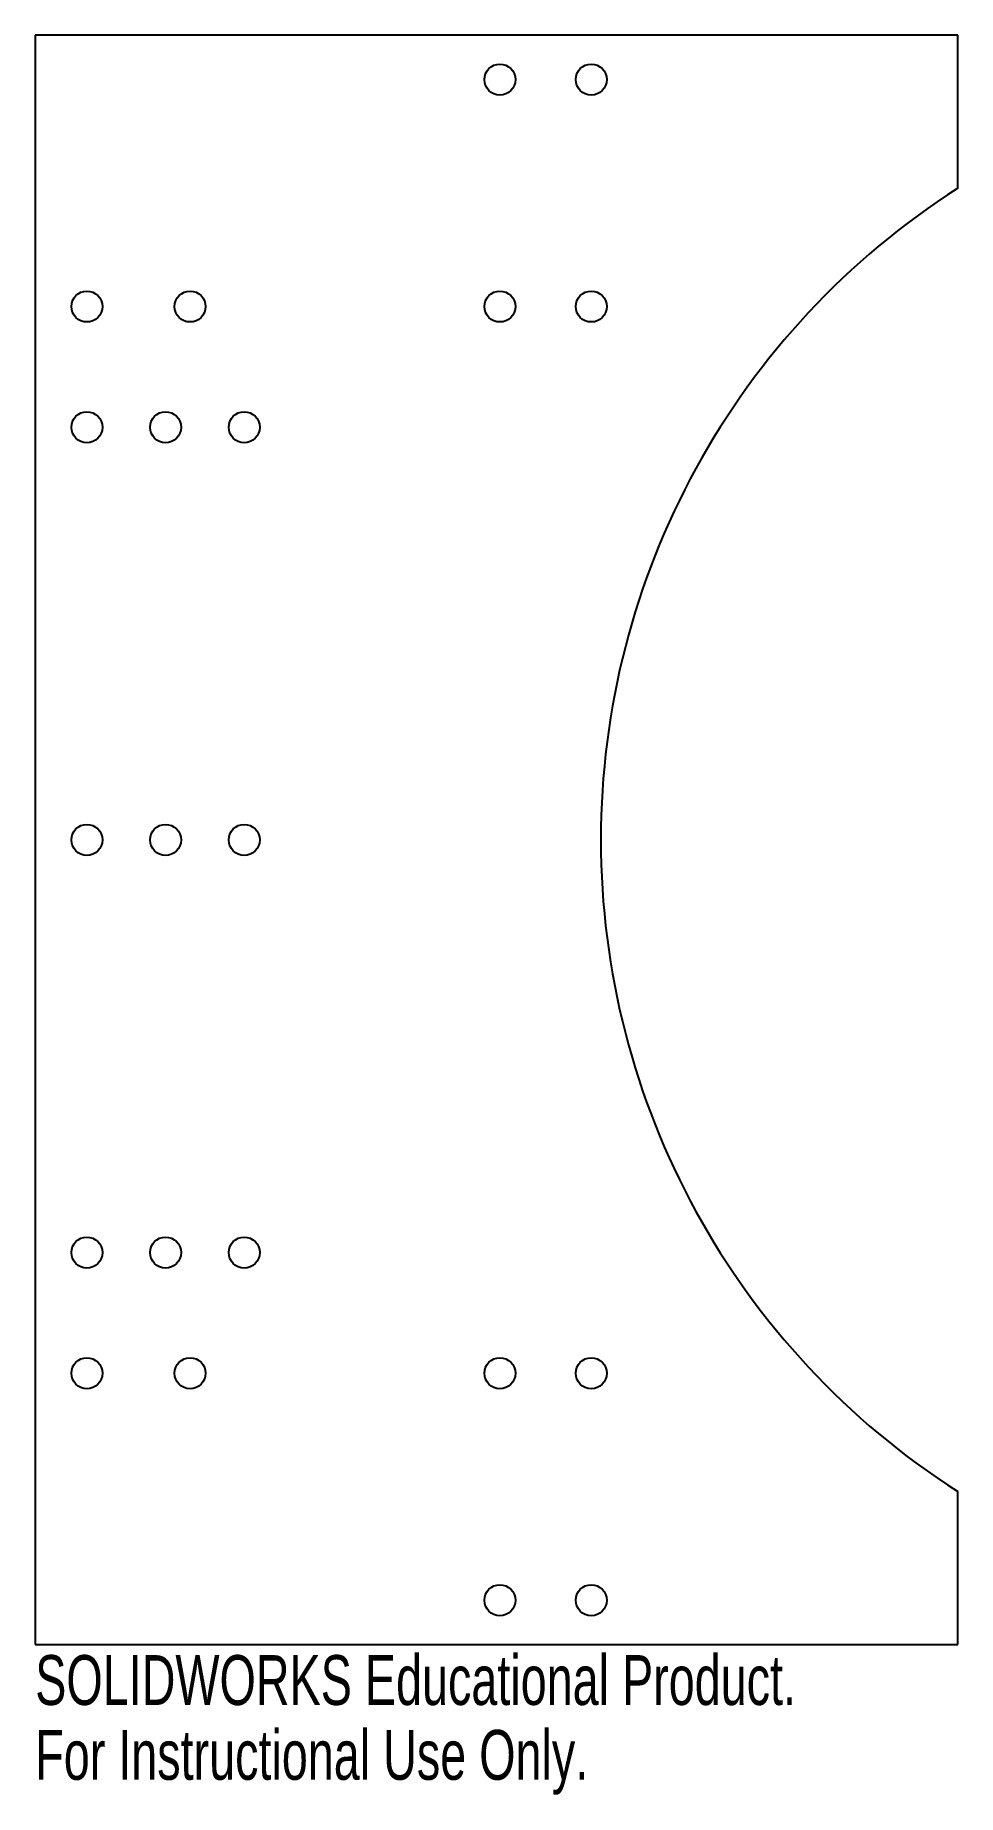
# Model space of a CAD drawing. Header units: millimetres. Extents: x 0 to 89, y -15 to 156.
import ezdxf

# ---------------------------------------------------------------- set-up
doc = ezdxf.new("R2010")
doc.units = ezdxf.units.MM
doc.styles.add('SLDTEXTSTYLE0', font='TXT', dxfattribs={"width": 0.7})

msp = doc.modelspace()

# ---------------------------------------------------------------- linework, layer by layer
at = {"color": 7, "linetype": 'Continuous', "lineweight": 25}
for p, q in [((89.35, 156), (0, 156)), ((0, 156), (0, 0)), ((89.35, 141.17), (89.35, 156)), ((89.35, 0), (89.35, 14.83)), ((0, 0), (89.35, 0))]:
    msp.add_line(p, q, dxfattribs=at)
for centre in [(45, 151.7), (53.85, 151.7), (5, 129.7), (15, 129.7), (45, 129.7), (53.85, 129.7), (5, 118), (12.62, 118), (20.24, 118), (5, 78), (12.62, 78), (20.24, 78), (5, 38), (12.62, 38), (20.24, 38), (5, 26.3), (15, 26.3), (45, 26.3), (53.85, 26.3), (45, 4.3), (53.85, 4.3)]:
    msp.add_circle(centre, 1.5, dxfattribs=at)
msp.add_arc((129.78, 78), 75, 122.6197, 237.3803, dxfattribs=at)

# ---------------------------------------------------------------- texts
at = {"color": 7, "linetype": 'Continuous', "char_height": 4.8336, "attachment_point": 1, "style": 'SLDTEXTSTYLE0'}
for s, insert in [('SOLIDWORKS Educational Product.', (0, -1.02)), ('For Instructional Use Only.', (0, -8.27))]:
    msp.add_mtext(s, dxfattribs=dict(at, insert=insert))

doc.saveas('drawing.dxf')
